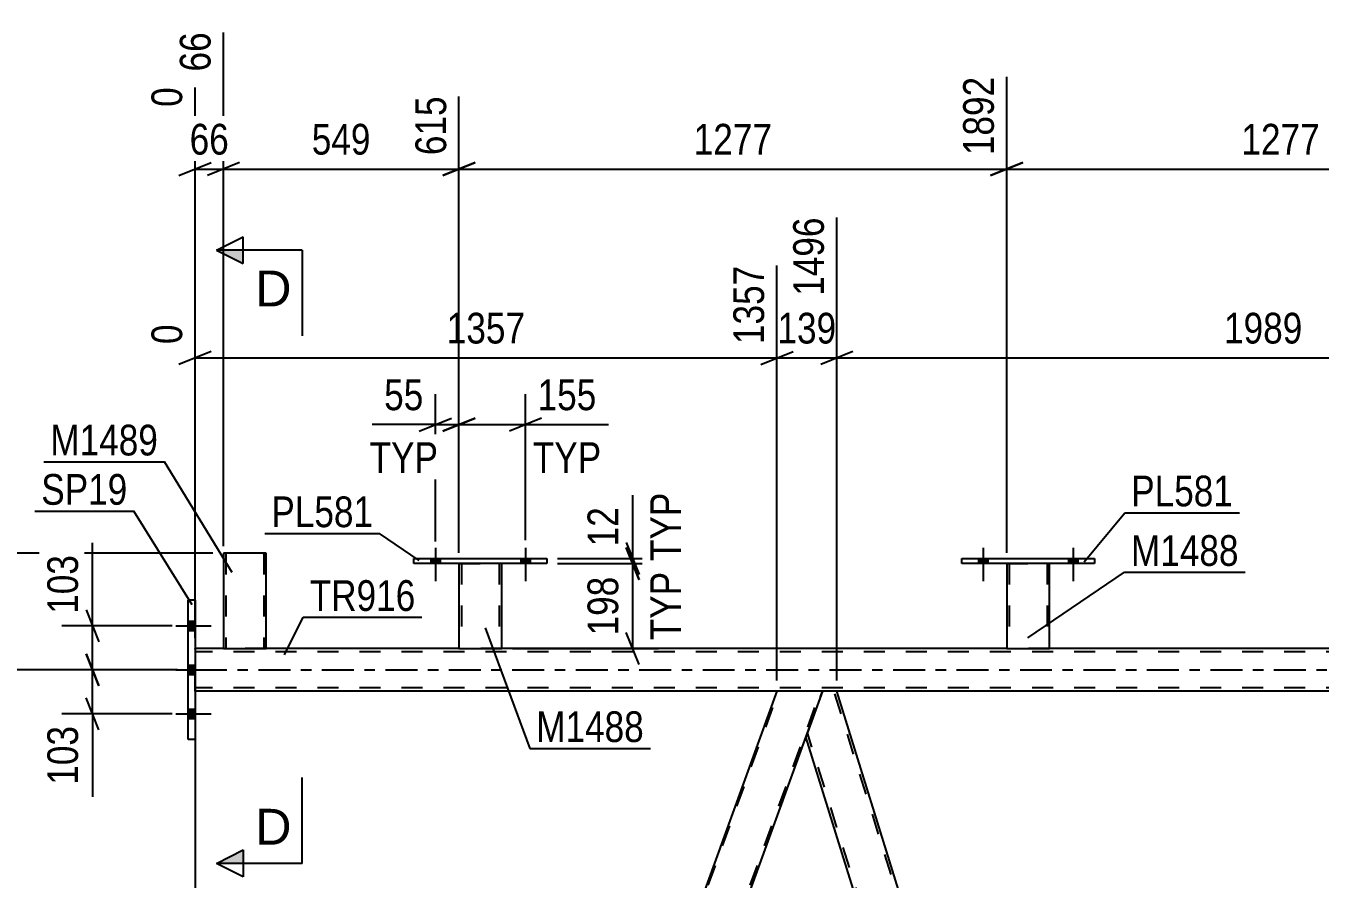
# Model space of a CAD drawing. Header units: millimetres. Extents: x 0 to 841, y 0 to 594.
# Drawn here: x 61.6 to 182.3, y 435.8 to 515.4 of the extents above; entities that cross this region are included whole.
import ezdxf

# ---------------------------------------------------------------- set-up
doc = ezdxf.new("R2010")
doc.units = ezdxf.units.MM
doc.linetypes.add('DXK_LINE_DOT2', pattern=[3.9198, 1.9599, -1.9599])
doc.linetypes.add('DXK_LINE_DOT3', pattern=[5.9187, 2.979, -0.9799, 0.9799, -0.9799])
doc.styles.add('Arial', font='ARIAL.TTF', dxfattribs={"height": 0.2})
doc.styles.add('Arial Narrow', font='ARIALN.TTF', dxfattribs={"height": 0.2})

# ---------------------------------------------------------------- blocks, each defined once
blk = doc.blocks.new('Part-814521846-3350 - 3290')
at = {"color": 2, "linetype": 'Continuous'}
for p, q in [((97.79, 465.73), (110.19, 465.73)), ((97.79, 465.25), (97.79, 465.73)), ((110.19, 465.25), (97.79, 465.25)), ((110.19, 465.73), (110.19, 465.25))]:
    blk.add_line(p, q, dxfattribs=at)
blk = doc.blocks.new('Bolt-814521846-3293 - 3290')
at = {"linetype": 'Continuous'}
for points in [[(99.35, 465.25), (100.23, 465.25), (100.23, 465.73), (99.35, 465.73)], [(107.75, 465.25), (108.63, 465.25), (108.63, 465.73), (107.75, 465.73)]]:
    blk.add_hatch(color=1, dxfattribs=at).paths.add_polyline_path(points)
at = {"color": 1, "linetype": 'Continuous'}
for p, q in [((99.79, 466.73), (99.79, 463.61)), ((108.19, 466.73), (108.19, 463.61)), ((99.35, 465.73), (99.35, 465.25)), ((100.23, 465.73), (100.23, 465.25)), ((107.75, 465.73), (107.75, 465.25)), ((108.63, 465.73), (108.63, 465.25))]:
    blk.add_line(p, q, dxfattribs=at)
blk = doc.blocks.new('Part-814521846-3365 - 3290')
at = {"color": 2, "linetype": 'Continuous'}
for p, q in [((101.99, 465.25), (101.99, 457.34)), ((105.99, 457.34), (105.99, 465.25)), ((101.99, 457.34), (105.99, 457.34))]:
    blk.add_line(p, q, dxfattribs=at)
at = {"color": 7, "linetype": 'DXK_LINE_DOT2'}
for p, q in [((101.99, 465.25), (105.99, 465.25)), ((101.99, 465.25), (101.99, 465.25)), ((101.99, 465.25), (101.99, 465.25)), ((102.23, 465.25), (102.23, 457.34)), ((105.75, 465.25), (105.75, 457.34)), ((105.99, 465.25), (105.99, 465.25)), ((105.99, 465.25), (105.99, 465.25)), ((105.7, 457.34), (105.74, 457.34)), ((105.7, 457.34), (105.74, 457.34)), ((105.74, 457.34), (105.75, 457.34)), ((105.74, 457.34), (105.75, 457.34))]:
    blk.add_line(p, q, dxfattribs=at)
blk = doc.blocks.new('Bolt-814521846-3294 - 3290')
at = {"linetype": 'Continuous'}
for points in [[(99.35, 465.25), (100.23, 465.25), (100.23, 465.73), (99.35, 465.73)], [(107.75, 465.25), (108.63, 465.25), (108.63, 465.73), (107.75, 465.73)]]:
    blk.add_hatch(color=1, dxfattribs=at).paths.add_polyline_path(points)
at = {"color": 1, "linetype": 'Continuous'}
for p, q in [((99.79, 466.73), (99.79, 463.61)), ((108.19, 466.73), (108.19, 463.61)), ((99.35, 465.73), (99.35, 465.25)), ((100.23, 465.73), (100.23, 465.25)), ((107.75, 465.73), (107.75, 465.25)), ((108.63, 465.73), (108.63, 465.25))]:
    blk.add_line(p, q, dxfattribs=at)
blk = doc.blocks.new('Bolt-814521846-3295 - 3290')
at = {"linetype": 'Continuous'}
for points in [[(150.43, 465.25), (151.31, 465.25), (151.31, 465.73), (150.43, 465.73)], [(158.83, 465.25), (159.71, 465.25), (159.71, 465.73), (158.83, 465.73)]]:
    blk.add_hatch(color=1, dxfattribs=at).paths.add_polyline_path(points)
at = {"color": 1, "linetype": 'Continuous'}
for p, q in [((150.87, 466.73), (150.87, 463.61)), ((159.27, 466.73), (159.27, 463.61)), ((150.43, 465.73), (150.43, 465.25)), ((151.31, 465.73), (151.31, 465.25)), ((158.83, 465.73), (158.83, 465.25)), ((159.71, 465.73), (159.71, 465.25))]:
    blk.add_line(p, q, dxfattribs=at)
blk = doc.blocks.new('Part-814521846-3375 - 3290')
at = {"color": 2, "linetype": 'Continuous'}
for p, q in [((153.07, 465.25), (153.07, 457.34)), ((157.07, 457.34), (157.07, 465.25)), ((153.07, 457.34), (157.07, 457.34))]:
    blk.add_line(p, q, dxfattribs=at)
at = {"color": 7, "linetype": 'DXK_LINE_DOT2'}
for p, q in [((153.07, 465.25), (157.07, 465.25)), ((153.07, 465.25), (153.07, 465.25)), ((153.07, 465.25), (153.07, 465.25)), ((153.31, 465.25), (153.31, 457.34)), ((156.83, 465.25), (156.83, 457.34)), ((157.07, 465.25), (157.07, 465.25)), ((157.07, 465.25), (157.07, 465.25)), ((156.78, 457.34), (156.82, 457.34)), ((156.78, 457.34), (156.82, 457.34)), ((156.82, 457.34), (156.83, 457.34)), ((156.82, 457.34), (156.83, 457.34))]:
    blk.add_line(p, q, dxfattribs=at)
blk = doc.blocks.new('Bolt-814521846-3296 - 3290')
at = {"linetype": 'Continuous'}
for points in [[(150.43, 465.25), (151.31, 465.25), (151.31, 465.73), (150.43, 465.73)], [(158.83, 465.25), (159.71, 465.25), (159.71, 465.73), (158.83, 465.73)]]:
    blk.add_hatch(color=1, dxfattribs=at).paths.add_polyline_path(points)
at = {"color": 1, "linetype": 'Continuous'}
for p, q in [((150.87, 466.73), (150.87, 463.61)), ((159.27, 466.73), (159.27, 463.61)), ((150.43, 465.73), (150.43, 465.25)), ((151.31, 465.73), (151.31, 465.25)), ((158.83, 465.73), (158.83, 465.25)), ((159.71, 465.73), (159.71, 465.25))]:
    blk.add_line(p, q, dxfattribs=at)
blk = doc.blocks.new('Part-814521846-3370 - 3290')
at = {"color": 2, "linetype": 'Continuous'}
for p, q in [((148.87, 465.73), (161.27, 465.73)), ((148.87, 465.25), (148.87, 465.73)), ((161.27, 465.25), (148.87, 465.25)), ((161.27, 465.73), (161.27, 465.25))]:
    blk.add_line(p, q, dxfattribs=at)
blk = doc.blocks.new('Part-814521846-3335 - 3290')
at = {"color": 2, "linetype": 'Continuous'}
for p, q in [((84.02, 466.21), (80.02, 466.21)), ((80.02, 466.21), (80.02, 457.34)), ((84.02, 457.34), (84.02, 466.21)), ((80.02, 457.34), (84.02, 457.34))]:
    blk.add_line(p, q, dxfattribs=at)
at = {"color": 7, "linetype": 'DXK_LINE_DOT2'}
for p, q in [((80.26, 466.21), (80.26, 457.34)), ((83.71, 466.21), (83.72, 466.21)), ((83.72, 466.21), (83.76, 466.21)), ((83.76, 466.21), (83.78, 466.21)), ((83.78, 466.21), (83.78, 457.34)), ((83.76, 457.34), (83.72, 457.34)), ((83.76, 457.34), (83.72, 457.34)), ((83.78, 457.34), (83.76, 457.34)), ((83.76, 457.34), (83.78, 457.34))]:
    blk.add_line(p, q, dxfattribs=at)
blk = doc.blocks.new('Part-814521846-3782 - 3290')
at = {"color": 2, "linetype": 'Continuous'}
for p, q in [((135.9, 453.34), (134.37, 449.15)), ((137.22, 453.34), (135.9, 453.34)), ((173.5, 336.95), (137.22, 453.34)), ((169.31, 336.95), (134.35, 449.09)), ((134.37, 449.15), (134.37, 449.14))]:
    blk.add_line(p, q, dxfattribs=at)
at = {"color": 7, "linetype": 'DXK_LINE_DOT2'}
for p, q in [((173.79, 335.22), (136.97, 453.34)), ((134.37, 449.15), (134.35, 449.09)), ((171.06, 332.12), (134.49, 449.46)), ((170.81, 332.12), (169.31, 336.95)), ((173.92, 335.59), (173.5, 336.95)), ((172.66, 332.12), (173.92, 335.59)), ((170.81, 332.12), (172.66, 332.12))]:
    blk.add_line(p, q, dxfattribs=at)
blk = doc.blocks.new('Bolt-814521846-3546 - 3290')
at = {"linetype": 'Continuous'}
for points in [[(77.37, 459), (77.37, 459.88), (76.73, 459.88), (76.73, 459)], [(77.37, 459), (77.37, 459.88), (76.73, 459.88), (76.73, 459)], [(77.37, 459), (77.37, 459.88), (76.73, 459.88), (76.73, 459)], [(77.37, 454.9), (77.37, 455.78), (76.73, 455.78), (76.73, 454.9)], [(77.37, 454.9), (77.37, 455.78), (76.73, 455.78), (76.73, 454.9)], [(77.37, 450.8), (77.37, 451.68), (76.73, 451.68), (76.73, 450.8)], [(77.37, 450.8), (77.37, 451.68), (76.73, 451.68), (76.73, 450.8)], [(77.37, 450.8), (77.37, 451.68), (76.73, 451.68), (76.73, 450.8)]]:
    blk.add_hatch(color=1, dxfattribs=at).paths.add_polyline_path(points)
at = {"color": 1, "linetype": 'Continuous'}
for p, q in [((76.73, 459.88), (77.37, 459.88)), ((76.73, 459.88), (77.37, 459.88)), ((76.73, 459.88), (77.37, 459.88)), ((75.57, 459.44), (78.89, 459.44)), ((75.57, 459.44), (78.89, 459.44)), ((75.57, 459.44), (78.89, 459.44)), ((76.73, 459), (77.37, 459)), ((76.73, 459), (77.37, 459)), ((76.73, 459), (77.37, 459)), ((75.57, 455.34), (78.89, 455.34)), ((75.57, 455.34), (78.89, 455.34)), ((76.73, 455.78), (77.37, 455.78)), ((76.73, 455.78), (77.37, 455.78)), ((76.73, 454.9), (77.37, 454.9)), ((76.73, 454.9), (77.37, 454.9)), ((76.73, 451.68), (77.37, 451.68)), ((76.73, 451.68), (77.37, 451.68)), ((76.73, 451.68), (77.37, 451.68)), ((75.57, 451.24), (78.89, 451.24)), ((75.57, 451.24), (78.89, 451.24)), ((75.57, 451.24), (78.89, 451.24)), ((76.73, 450.8), (77.37, 450.8)), ((76.73, 450.8), (77.37, 450.8)), ((76.73, 450.8), (77.37, 450.8))]:
    blk.add_line(p, q, dxfattribs=at)
blk = doc.blocks.new('Part-814521846-3615 - 3290')
at = {"color": 7, "linetype": 'DXK_LINE_DOT2'}
for p, q in [((172.83, 332.12), (216.95, 453.34)), ((176.74, 332.12), (220.86, 453.34)), ((219.51, 449.14), (221.04, 453.34)), ((172.66, 332.12), (174.41, 336.95)), ((176.91, 332.12), (178.67, 336.95)), ((176.91, 332.12), (172.66, 332.12))]:
    blk.add_line(p, q, dxfattribs=at)
at = {"color": 2, "linetype": 'Continuous'}
for p, q in [((216.78, 453.34), (174.41, 336.95)), ((221.04, 453.34), (216.78, 453.34)), ((178.67, 336.95), (219.51, 449.14))]:
    blk.add_line(p, q, dxfattribs=at)
blk = doc.blocks.new('Part-814521846-3696 - 3290')
at = {"color": 2, "linetype": 'Continuous'}
for p, q in [((80.02, 457.34), (77.37, 457.34)), ((101.99, 457.34), (84.02, 457.34)), ((153.07, 457.34), (105.99, 457.34)), ((204.15, 457.34), (157.07, 457.34)), ((131.64, 453.34), (77.37, 453.34)), ((216.78, 453.34), (137.22, 453.34))]:
    blk.add_line(p, q, dxfattribs=at)
at = {"color": 7, "linetype": 'DXK_LINE_DOT2'}
for p, q in [((77.37, 453.34), (77.37, 457.34)), ((741.44, 457.02), (77.37, 457.02)), ((84.02, 457.34), (80.02, 457.34)), ((105.99, 457.34), (101.99, 457.34)), ((157.07, 457.34), (153.07, 457.34)), ((741.44, 453.66), (77.37, 453.66)), ((137.22, 453.34), (131.64, 453.34))]:
    blk.add_line(p, q, dxfattribs=at)
at = {"color": 7, "linetype": 'DXK_LINE_DOT3'}
blk.add_line((77.37, 455.34), (741.44, 455.34), dxfattribs=at)
blk = doc.blocks.new('Part-814521846-3742 - 3290')
at = {"color": 2, "linetype": 'Continuous'}
for p, q in [((77.37, 461.84), (76.73, 461.84)), ((76.73, 448.84), (76.73, 461.84)), ((77.37, 461.84), (77.37, 448.84)), ((77.37, 448.84), (76.73, 448.84))]:
    blk.add_line(p, q, dxfattribs=at)
blk = doc.blocks.new('Part-814521846-3777 - 3290')
at = {"color": 2, "linetype": 'Continuous'}
for p, q in [((131.64, 453.34), (87.52, 332.12)), ((135.9, 453.34), (131.64, 453.34)), ((91.78, 332.12), (134.37, 449.14))]:
    blk.add_line(p, q, dxfattribs=at)
at = {"color": 7, "linetype": 'DXK_LINE_DOT2'}
for p, q in [((87.69, 332.12), (131.81, 453.34)), ((91.61, 332.12), (135.73, 453.34)), ((134.37, 449.14), (135.9, 453.34)), ((87.52, 332.12), (91.78, 332.12))]:
    blk.add_line(p, q, dxfattribs=at)
blk = doc.blocks.new('StraightDimension-814521846-13434 - 3290')
at = {"color": 7, "linetype": 'Continuous'}
for p, q in [((99.79, 467.31), (99.79, 481.06)), ((101.99, 466.25), (101.99, 481.06)), ((99.79, 478.21), (93.89, 478.21)), ((99.79, 478.21), (93.89, 478.21)), ((98.29, 477.61), (101.29, 478.81)), ((99.79, 478.21), (101.99, 478.21)), ((103.49, 478.81), (100.49, 477.61))]:
    blk.add_line(p, q, dxfattribs=at)
at = {"color": 0}
blk.add_wipeout([(99.27, 478.96), (99.27, 483.16), (94.41, 483.16), (94.41, 478.96)], dxfattribs=at)
at = {"color": 0, "linetype": 'Continuous'}
blk.add_wipeout([(100.64, 473.11), (100.64, 477.31), (93.05, 477.31), (93.05, 473.11)], dxfattribs=at)
at = {"color": 3, "style": 'Arial Narrow'}
blk.add_text('55', height=2.863, dxfattribs=at).set_placement((95.01, 479.56))
at = {"color": 3, "linetype": 'Continuous', "style": 'Arial Narrow'}
blk.add_text('TYP', height=2.863, dxfattribs=at).set_placement((93.65, 473.71))
blk = doc.blocks.new('StraightDimension-814521846-13249 - 3290')
at = {"color": 7, "linetype": 'Continuous'}
for p, q in [((153.07, 466.25), (153.07, 510.66)), ((101.99, 466.25), (101.99, 508.83)), ((103.49, 502.65), (100.49, 501.45)), ((151.57, 501.45), (154.57, 502.65)), ((101.99, 502.05), (153.07, 502.05))]:
    blk.add_line(p, q, dxfattribs=at)
at = {"color": 0}
blk.add_wipeout([(131.79, 502.8), (131.79, 507), (123.28, 507), (123.28, 502.8)], dxfattribs=at)
at = {"color": 3, "style": 'Arial Narrow'}
blk.add_text('1277', height=2.863, dxfattribs=at).set_placement((123.88, 503.4))
at = {"color": 0, "linetype": 'Continuous'}
blk.add_wipeout([(152.47, 511.26), (148.27, 511.26), (148.27, 502.75), (152.47, 502.75)], dxfattribs=at)
at = {"color": 3, "linetype": 'Continuous', "style": 'Arial Narrow'}
blk.add_text('1892', height=2.863, rotation=90.0002, dxfattribs=at).set_placement((151.87, 503.35))
blk = doc.blocks.new('StraightDimension-814521846-4319 - 3290')
at = {"color": 7, "linetype": 'Continuous'}
for p, q in [((40.6, 453.84), (39.4, 456.84)), ((75.73, 455.34), (37.15, 455.34)), ((40, 329.48), (40, 455.34)), ((39.4, 330.98), (40.6, 327.98)), ((54.11, 329.48), (37.15, 329.48))]:
    blk.add_line(p, q, dxfattribs=at)
at = {"color": 0}
blk.add_wipeout([(39.25, 396.67), (35.05, 396.67), (35.05, 388.16), (39.25, 388.16)], dxfattribs=at)
at = {"color": 3, "style": 'Arial Narrow'}
blk.add_text('3146', height=2.863, rotation=90.0002, dxfattribs=at).set_placement((38.65, 388.76))
blk = doc.blocks.new('StraightDimension-814521846-4194 - 3290')
at = {"color": 7, "linetype": 'Continuous'}
blk.add_line((79.02, 466.21), (26.01, 466.21), dxfattribs=at)
blk = doc.blocks.new('StraightDimension-814521846-4244 - 3290')
at = {"color": 7, "linetype": 'Continuous'}
for p, q in [((67.21, 456.84), (68.41, 453.84)), ((75.23, 455.34), (64.96, 455.34)), ((67.81, 451.24), (67.81, 455.34)), ((68.41, 449.74), (67.21, 452.74)), ((75.23, 451.24), (64.96, 451.24)), ((67.81, 451.24), (67.81, 443.51)), ((67.81, 451.24), (67.81, 443.51))]:
    blk.add_line(p, q, dxfattribs=at)
at = {"color": 0}
blk.add_wipeout([(67.06, 450.72), (62.86, 450.72), (62.86, 444.03), (67.06, 444.03)], dxfattribs=at)
at = {"color": 3, "style": 'Arial Narrow'}
blk.add_text('103', height=2.863, rotation=90.0002, dxfattribs=at).set_placement((66.46, 444.63))
blk = doc.blocks.new('StraightDimension-814521846-4916 - 3290')
at = {"color": 7, "linetype": 'Continuous'}
for p, q in [((137.22, 454.34), (137.22, 497.54)), ((131.64, 454.34), (131.64, 493.04)), ((130.14, 483.83), (133.14, 485.03)), ((131.64, 484.43), (137.22, 484.43)), ((138.72, 485.03), (135.72, 483.83))]:
    blk.add_line(p, q, dxfattribs=at)
at = {"color": 0}
blk.add_wipeout([(137.77, 485.18), (137.77, 489.38), (131.09, 489.38), (131.09, 485.18)], dxfattribs=at)
at = {"color": 3, "style": 'Arial Narrow'}
blk.add_text('139', height=2.863, dxfattribs=at).set_placement((131.69, 485.78))
at = {"color": 0, "linetype": 'Continuous'}
blk.add_wipeout([(136.62, 498.14), (132.42, 498.14), (132.42, 489.63), (136.62, 489.63)], dxfattribs=at)
at = {"color": 3, "linetype": 'Continuous', "style": 'Arial Narrow'}
blk.add_text('1496', height=2.863, rotation=90.0002, dxfattribs=at).set_placement((136.02, 490.23))
blk = doc.blocks.new('StraightDimension-814521846-4897 - 3290')
at = {"color": 7, "linetype": 'Continuous'}
for p, q in [((137.22, 454.34), (137.22, 497.54)), ((216.78, 454.34), (216.78, 493.04)), ((138.72, 485.03), (135.72, 483.83)), ((137.22, 484.43), (216.78, 484.43)), ((215.28, 483.83), (218.28, 485.03))]:
    blk.add_line(p, q, dxfattribs=at)
at = {"color": 0}
blk.add_wipeout([(181.25, 485.18), (181.25, 489.38), (172.74, 489.38), (172.74, 485.18)], dxfattribs=at)
at = {"color": 3, "style": 'Arial Narrow'}
blk.add_text('1989', height=2.863, dxfattribs=at).set_placement((173.34, 485.78))
at = {"color": 0, "linetype": 'Continuous'}
blk.add_wipeout([(216.18, 493.64), (211.98, 493.64), (211.98, 485.13), (216.18, 485.13)], dxfattribs=at)
at = {"color": 3, "linetype": 'Continuous', "style": 'Arial Narrow'}
blk.add_text('3485', height=2.863, rotation=90.0002, dxfattribs=at).set_placement((215.58, 485.73))
blk = doc.blocks.new('StraightDimension-814521846-4308 - 3290')
at = {"color": 7, "linetype": 'Continuous'}
for p, q in [((77.37, 452.34), (77.37, 388.3)), ((55.75, 333.12), (55.75, 393.55)), ((57.25, 391.3), (54.25, 390.1)), ((75.87, 390.1), (78.87, 391.3)), ((55.75, 390.7), (77.37, 390.7))]:
    blk.add_line(p, q, dxfattribs=at)
at = {"color": 0}
blk.add_wipeout([(70.82, 391.45), (70.82, 395.65), (62.31, 395.65), (62.31, 391.45)], dxfattribs=at)
at = {"color": 3, "style": 'Arial Narrow'}
blk.add_text('1431', height=2.863, dxfattribs=at).set_placement((62.91, 392.05))
blk = doc.blocks.new('StraightDimension-814521846-3999 - 3290')
at = {"color": 7, "linetype": 'Continuous'}
for p, q in [((117.59, 466.75), (118.79, 463.75)), ((111.19, 465.25), (120.59, 465.25)), ((118.19, 457.34), (118.19, 465.25)), ((118.79, 455.84), (117.59, 458.84)), ((106.99, 457.34), (120.59, 457.34))]:
    blk.add_line(p, q, dxfattribs=at)
at = {"color": 0, "linetype": 'Continuous'}
blk.add_wipeout([(123.29, 465.09), (119.09, 465.09), (119.09, 457.5), (123.29, 457.5)], dxfattribs=at)
at = {"color": 0}
blk.add_wipeout([(117.44, 464.64), (113.24, 464.64), (113.24, 457.95), (117.44, 457.95)], dxfattribs=at)
at = {"color": 3, "style": 'Arial Narrow'}
blk.add_text('198', height=2.863, rotation=90.0002, dxfattribs=at).set_placement((116.84, 458.55))
at = {"color": 3, "linetype": 'Continuous', "style": 'Arial Narrow'}
blk.add_text('TYP', height=2.863, rotation=90.0002, dxfattribs=at).set_placement((122.69, 458.1))
blk = doc.blocks.new('StraightDimension-814521846-4009 - 3290')
at = {"color": 7, "linetype": 'Continuous'}
for p, q in [((118.19, 465.73), (118.19, 471.64)), ((118.19, 465.73), (118.19, 471.64)), ((117.59, 467.23), (118.79, 464.23)), ((118.79, 463.75), (117.59, 466.75)), ((111.19, 465.73), (120.59, 465.73)), ((111.19, 465.25), (120.59, 465.25)), ((118.19, 465.25), (118.19, 465.73))]:
    blk.add_line(p, q, dxfattribs=at)
at = {"color": 0, "linetype": 'Continuous'}
blk.add_wipeout([(123.29, 472.48), (119.09, 472.48), (119.09, 464.89), (123.29, 464.89)], dxfattribs=at)
at = {"color": 0}
blk.add_wipeout([(117.44, 471.11), (113.24, 471.11), (113.24, 466.26), (117.44, 466.26)], dxfattribs=at)
at = {"color": 3, "linetype": 'Continuous', "style": 'Arial Narrow'}
blk.add_text('TYP', height=2.863, rotation=90.0002, dxfattribs=at).set_placement((122.69, 465.49))
at = {"color": 3, "style": 'Arial Narrow'}
blk.add_text('12', height=2.863, rotation=90.0002, dxfattribs=at).set_placement((116.84, 466.86))
blk = doc.blocks.new('StraightDimension-814521846-4644 - 3290')
at = {"color": 7, "linetype": 'Continuous'}
for p, q in [((131.64, 454.34), (131.64, 493.04)), ((77.37, 462.84), (77.37, 487.55)), ((78.87, 485.03), (75.87, 483.83)), ((77.37, 484.43), (131.64, 484.43)), ((130.14, 483.83), (133.14, 485.03))]:
    blk.add_line(p, q, dxfattribs=at)
at = {"color": 0}
blk.add_wipeout([(108.77, 485.18), (108.77, 489.38), (100.25, 489.38), (100.25, 485.18)], dxfattribs=at)
at = {"color": 3, "style": 'Arial Narrow'}
blk.add_text('1357', height=2.863, dxfattribs=at).set_placement((100.85, 485.78))
at = {"color": 0, "linetype": 'Continuous'}
for points in [[(131.04, 493.64), (126.84, 493.64), (126.84, 485.13), (131.04, 485.13)], [(76.77, 488.15), (72.57, 488.15), (72.57, 485.13), (76.77, 485.13)]]:
    blk.add_wipeout(points, dxfattribs=at)
at = {"color": 3, "linetype": 'Continuous', "style": 'Arial Narrow'}
for s, height, p in [('1357', 2.863, (130.44, 485.73)), ('0', 2.86, (76.17, 485.73))]:
    blk.add_text(s, height=height, rotation=90.0002, dxfattribs=at).set_placement(p)
blk = doc.blocks.new('StraightDimension-814521846-13250 - 3290')
at = {"color": 7, "linetype": 'Continuous'}
for p, q in [((80.02, 466.89), (80.02, 514.8)), ((101.99, 466.25), (101.99, 508.83)), ((81.52, 502.65), (78.52, 501.45)), ((100.49, 501.45), (103.49, 502.65)), ((80.02, 502.05), (101.99, 502.05))]:
    blk.add_line(p, q, dxfattribs=at)
at = {"color": 0}
blk.add_wipeout([(94.35, 502.8), (94.35, 507), (87.66, 507), (87.66, 502.8)], dxfattribs=at)
at = {"color": 3, "style": 'Arial Narrow'}
blk.add_text('549', height=2.863, dxfattribs=at).set_placement((88.26, 503.4))
at = {"color": 0, "linetype": 'Continuous'}
blk.add_wipeout([(101.39, 509.43), (97.19, 509.43), (97.19, 502.75), (101.39, 502.75)], dxfattribs=at)
at = {"color": 3, "linetype": 'Continuous', "style": 'Arial Narrow'}
blk.add_text('615', height=2.863, rotation=90.0002, dxfattribs=at).set_placement((100.79, 503.35))
blk = doc.blocks.new('StraightDimension-814521846-4234 - 3290')
at = {"color": 7, "linetype": 'Continuous'}
for p, q in [((67.81, 459.44), (67.81, 467.18)), ((67.81, 459.44), (67.81, 467.18)), ((67.21, 460.94), (68.41, 457.94)), ((75.23, 459.44), (64.96, 459.44)), ((67.81, 455.34), (67.81, 459.44)), ((68.41, 453.84), (67.21, 456.84)), ((75.23, 455.34), (64.96, 455.34))]:
    blk.add_line(p, q, dxfattribs=at)
at = {"color": 0}
blk.add_wipeout([(67.06, 466.65), (62.86, 466.65), (62.86, 459.97), (67.06, 459.97)], dxfattribs=at)
at = {"color": 3, "style": 'Arial Narrow'}
blk.add_text('103', height=2.863, rotation=90.0002, dxfattribs=at).set_placement((66.46, 460.57))
blk = doc.blocks.new('StraightDimension-814521846-13248 - 3290')
at = {"color": 7, "linetype": 'Continuous'}
for p, q in [((153.07, 466.25), (153.07, 510.66)), ((204.15, 466.25), (204.15, 510.66)), ((154.57, 502.65), (151.57, 501.45)), ((202.65, 501.45), (205.65, 502.65)), ((153.07, 502.05), (204.15, 502.05))]:
    blk.add_line(p, q, dxfattribs=at)
at = {"color": 0}
blk.add_wipeout([(182.87, 502.8), (182.87, 507), (174.36, 507), (174.36, 502.8)], dxfattribs=at)
at = {"color": 3, "style": 'Arial Narrow'}
blk.add_text('1277', height=2.863, dxfattribs=at).set_placement((174.96, 503.4))
at = {"color": 0, "linetype": 'Continuous'}
blk.add_wipeout([(203.55, 511.26), (199.35, 511.26), (199.35, 502.75), (203.55, 502.75)], dxfattribs=at)
at = {"color": 3, "linetype": 'Continuous', "style": 'Arial Narrow'}
blk.add_text('3170', height=2.863, rotation=90.0002, dxfattribs=at).set_placement((202.95, 503.35))
blk = doc.blocks.new('StraightDimension-814521846-13251 - 3290')
at = {"color": 7, "linetype": 'Continuous'}
for p, q in [((80.02, 466.89), (80.02, 514.8)), ((77.37, 458.34), (77.37, 509.67)), ((75.87, 501.45), (78.87, 502.65)), ((81.52, 502.65), (78.52, 501.45)), ((77.37, 502.05), (80.02, 502.05))]:
    blk.add_line(p, q, dxfattribs=at)
at = {"color": 0, "linetype": 'Continuous'}
blk.add_wipeout([(79.42, 515.4), (75.22, 515.4), (75.22, 510.55), (79.42, 510.55)], dxfattribs=at)
at = {"color": 0}
blk.add_wipeout([(81.12, 502.8), (81.12, 507), (76.27, 507), (76.27, 502.8)], dxfattribs=at)
at = {"color": 3, "linetype": 'Continuous', "style": 'Arial Narrow'}
blk.add_text('66', height=2.863, rotation=90.0002, dxfattribs=at).set_placement((78.82, 511.15))
at = {"color": 3, "style": 'Arial Narrow'}
blk.add_text('66', height=2.863, dxfattribs=at).set_placement((76.87, 503.4))
at = {"color": 0, "linetype": 'Continuous'}
blk.add_wipeout([(76.77, 510.27), (72.57, 510.27), (72.57, 507.25), (76.77, 507.25)], dxfattribs=at)
at = {"color": 3, "linetype": 'Continuous', "style": 'Arial Narrow'}
blk.add_text('0', height=2.86, rotation=90.0002, dxfattribs=at).set_placement((76.17, 507.85))
blk = doc.blocks.new('StraightDimension-814521846-13433 - 3290')
at = {"color": 7, "linetype": 'Continuous'}
for p, q in [((101.99, 466.25), (101.99, 481.06)), ((108.19, 467.45), (108.19, 481.06)), ((100.49, 477.61), (103.49, 478.81)), ((101.99, 478.21), (108.19, 478.21)), ((109.69, 478.81), (106.69, 477.61)), ((108.19, 478.21), (115.93, 478.21)), ((108.19, 478.21), (115.93, 478.21))]:
    blk.add_line(p, q, dxfattribs=at)
at = {"color": 0}
blk.add_wipeout([(115.4, 478.96), (115.4, 483.16), (108.72, 483.16), (108.72, 478.96)], dxfattribs=at)
at = {"color": 0, "linetype": 'Continuous'}
blk.add_wipeout([(115.86, 473.11), (115.86, 477.31), (108.27, 477.31), (108.27, 473.11)], dxfattribs=at)
at = {"color": 3, "style": 'Arial Narrow'}
blk.add_text('155', height=2.863, dxfattribs=at).set_placement((109.32, 479.56))
at = {"color": 3, "linetype": 'Continuous', "style": 'Arial Narrow'}
blk.add_text('TYP', height=2.863, dxfattribs=at).set_placement((108.87, 473.71))
blk = doc.blocks.new('Mark-814521846-3371 - 3290')
at = {"color": 0}
blk.add_wipeout([(174.71, 465.04), (174.71, 468.04), (164.66, 468.04), (164.66, 465.04)], dxfattribs=at)
blk.add_wipeout([(174.71, 465.04), (174.71, 468.04), (164.66, 468.04), (164.66, 465.04)], dxfattribs=at)
at = {"color": 30, "linetype": 'Continuous'}
for p, q in [((155.03, 458.34), (164.06, 464.44)), ((164.06, 464.44), (175.31, 464.44))]:
    blk.add_line(p, q, dxfattribs=at)
at = {"color": 3, "style": 'Arial Narrow'}
blk.add_text('M1488', height=2.863, dxfattribs=at).set_placement((164.66, 465.04))
blk = doc.blocks.new('Mark-814521846-3366 - 3290')
at = {"color": 0}
blk.add_wipeout([(174.18, 470.59), (174.18, 473.59), (164.68, 473.59), (164.68, 470.59)], dxfattribs=at)
blk.add_wipeout([(174.18, 470.59), (174.18, 473.59), (164.68, 473.59), (164.68, 470.59)], dxfattribs=at)
at = {"color": 30, "linetype": 'Continuous'}
for p, q in [((160.29, 465.43), (164.08, 469.99)), ((164.08, 469.99), (174.78, 469.99))]:
    blk.add_line(p, q, dxfattribs=at)
at = {"color": 3, "style": 'Arial Narrow'}
blk.add_text('PL581', height=2.863, dxfattribs=at).set_placement((164.68, 470.59))
blk = doc.blocks.new('Mark-814521846-3331 - 3290')
at = {"color": 0}
blk.add_wipeout([(73.93, 475.34), (73.93, 478.34), (63.88, 478.34), (63.88, 475.34)], dxfattribs=at)
blk.add_wipeout([(73.93, 475.34), (73.93, 478.34), (63.88, 478.34), (63.88, 475.34)], dxfattribs=at)
at = {"color": 30, "linetype": 'Continuous'}
for p in [(63.28, 474.74), (80.83, 464.43)]:
    blk.add_line(p, (74.53, 474.74), dxfattribs=at)
at = {"color": 3, "style": 'Arial Narrow'}
blk.add_text('M1489', height=2.863, dxfattribs=at).set_placement((63.88, 475.34))
blk = doc.blocks.new('Mark-814521846-3346 - 3290')
at = {"color": 0}
blk.add_wipeout([(93.99, 468.65), (93.99, 471.65), (84.49, 471.65), (84.49, 468.65)], dxfattribs=at)
blk.add_wipeout([(93.99, 468.65), (93.99, 471.65), (84.49, 471.65), (84.49, 468.65)], dxfattribs=at)
at = {"color": 30, "linetype": 'Continuous'}
for p in [(83.89, 468.05), (98.26, 465.54)]:
    blk.add_line(p, (94.59, 468.05), dxfattribs=at)
at = {"color": 3, "style": 'Arial Narrow'}
blk.add_text('PL581', height=2.863, dxfattribs=at).set_placement((84.49, 468.65))
blk = doc.blocks.new('Mark-814521846-3361 - 3290')
at = {"color": 0}
blk.add_wipeout([(119.24, 448.61), (119.24, 451.61), (109.19, 451.61), (109.19, 448.61)], dxfattribs=at)
blk.add_wipeout([(119.24, 448.61), (119.24, 451.61), (109.19, 451.61), (109.19, 448.61)], dxfattribs=at)
at = {"color": 30, "linetype": 'Continuous'}
for p, q in [((104.43, 459.25), (108.59, 448.01)), ((108.59, 448.01), (119.84, 448.01))]:
    blk.add_line(p, q, dxfattribs=at)
at = {"color": 3, "style": 'Arial Narrow'}
blk.add_text('M1488', height=2.863, dxfattribs=at).set_placement((109.19, 448.61))
blk = doc.blocks.new('Mark-814521846-3692 - 3290')
at = {"color": 0}
blk.add_wipeout([(97.93, 460.84), (97.93, 463.84), (88.07, 463.84), (88.07, 460.84)], dxfattribs=at)
blk.add_wipeout([(97.93, 460.84), (97.93, 463.84), (88.07, 463.84), (88.07, 460.84)], dxfattribs=at)
at = {"color": 30, "linetype": 'Continuous'}
for p, q in [((85.71, 456.73), (87.47, 460.24)), ((87.47, 460.24), (98.53, 460.24))]:
    blk.add_line(p, q, dxfattribs=at)
at = {"color": 3, "style": 'Arial Narrow'}
blk.add_text('TR916', height=2.863, dxfattribs=at).set_placement((88.07, 460.84))
blk = doc.blocks.new('Mark-814521846-3738 - 3290')
at = {"color": 0}
blk.add_wipeout([(71.07, 470.74), (71.07, 473.74), (63.03, 473.74), (63.03, 470.74)], dxfattribs=at)
blk.add_wipeout([(71.07, 470.74), (71.07, 473.74), (63.03, 473.74), (63.03, 470.74)], dxfattribs=at)
at = {"color": 30, "linetype": 'Continuous'}
for p in [(62.43, 470.14), (77.1, 461.4)]:
    blk.add_line(p, (71.67, 470.14), dxfattribs=at)
at = {"color": 3, "style": 'Arial Narrow'}
blk.add_text('SP19', height=2.863, dxfattribs=at).set_placement((63.03, 470.74))
blk = doc.blocks.new('SectionMark-814521846-4941 - 3290')
at = {"linetype": 'Continuous'}
for points in [[(81.87, 494.49), (81.87, 493.24), (79.37, 494.49)], [(81.87, 438.54), (81.87, 437.29), (79.37, 437.29)]]:
    blk.add_hatch(color=6, dxfattribs=at).paths.add_polyline_path(points)
at = {"color": 6, "linetype": 'Continuous'}
for p, q in [((79.37, 494.49), (81.87, 495.74)), ((81.87, 493.24), (81.87, 495.74)), ((87.37, 494.49), (79.37, 494.49)), ((79.37, 494.49), (81.87, 493.24)), ((87.37, 494.49), (87.37, 486.49)), ((87.37, 437.29), (87.37, 445.29)), ((79.37, 437.29), (81.87, 438.54)), ((81.87, 438.54), (81.87, 436.04)), ((87.37, 437.29), (79.37, 437.29)), ((81.87, 436.04), (79.37, 437.29))]:
    blk.add_line(p, q, dxfattribs=at)
at = {"color": 0, "linetype": 'Continuous'}
for points in [[(86.37, 489.24), (86.37, 492.74), (83, 492.74), (83, 489.24)], [(86.37, 439.04), (86.37, 442.54), (83, 442.54), (83, 439.04)]]:
    blk.add_wipeout(points, dxfattribs=at)
at = {"color": 3, "linetype": 'Continuous', "style": 'Arial'}
for p in [(83, 489.24), (83, 439.04)]:
    blk.add_text('D', height=3.34, dxfattribs=at).set_placement(p)

msp = doc.modelspace()

# ---------------------------------------------------------------- block references
for name in ['Part-814521846-3335 - 3290', 'Bolt-814521846-3293 - 3290', 'Bolt-814521846-3294 - 3290', 'Bolt-814521846-3295 - 3290', 'Bolt-814521846-3296 - 3290', 'Part-814521846-3350 - 3290', 'Part-814521846-3365 - 3290', 'Part-814521846-3370 - 3290', 'Part-814521846-3375 - 3290', 'Part-814521846-3742 - 3290', 'Bolt-814521846-3546 - 3290', 'Part-814521846-3696 - 3290', 'Part-814521846-3777 - 3290', 'Part-814521846-3782 - 3290', 'Part-814521846-3615 - 3290']:
    msp.add_blockref(name, (0, 0))

# ---------------------------------------------------------------- next in the draw order: block references
for name in ['StraightDimension-814521846-13434 - 3290', 'StraightDimension-814521846-4319 - 3290']:
    msp.add_blockref(name, (0, 0))

# ---------------------------------------------------------------- next in the draw order: block references
msp.add_blockref('StraightDimension-814521846-13249 - 3290', (0, 0))

# ---------------------------------------------------------------- next in the draw order: block references
msp.add_blockref('StraightDimension-814521846-4194 - 3290', (0, 0))

# ---------------------------------------------------------------- next in the draw order: block references
for name in ['StraightDimension-814521846-4916 - 3290', 'StraightDimension-814521846-3999 - 3290', 'StraightDimension-814521846-4244 - 3290']:
    msp.add_blockref(name, (0, 0))

# ---------------------------------------------------------------- next in the draw order: block references
for name in ['StraightDimension-814521846-4897 - 3290', 'StraightDimension-814521846-4009 - 3290', 'StraightDimension-814521846-4308 - 3290']:
    msp.add_blockref(name, (0, 0))

# ---------------------------------------------------------------- next in the draw order: block references
for name in ['StraightDimension-814521846-13248 - 3290', 'StraightDimension-814521846-4644 - 3290']:
    msp.add_blockref(name, (0, 0))

# ---------------------------------------------------------------- next in the draw order: block references
for name in ['StraightDimension-814521846-13250 - 3290', 'StraightDimension-814521846-4234 - 3290', 'Mark-814521846-3371 - 3290', 'Mark-814521846-3692 - 3290', 'Mark-814521846-3361 - 3290']:
    msp.add_blockref(name, (0, 0))

# ---------------------------------------------------------------- next in the draw order: block references
for name in ['StraightDimension-814521846-13251 - 3290', 'StraightDimension-814521846-13433 - 3290', 'Mark-814521846-3366 - 3290', 'Mark-814521846-3346 - 3290']:
    msp.add_blockref(name, (0, 0))

# ---------------------------------------------------------------- next in the draw order: block references
msp.add_blockref('Mark-814521846-3331 - 3290', (0, 0))

# ---------------------------------------------------------------- next in the draw order: block references
for name in ['SectionMark-814521846-4941 - 3290', 'Mark-814521846-3738 - 3290']:
    msp.add_blockref(name, (0, 0))

doc.saveas('drawing.dxf')
